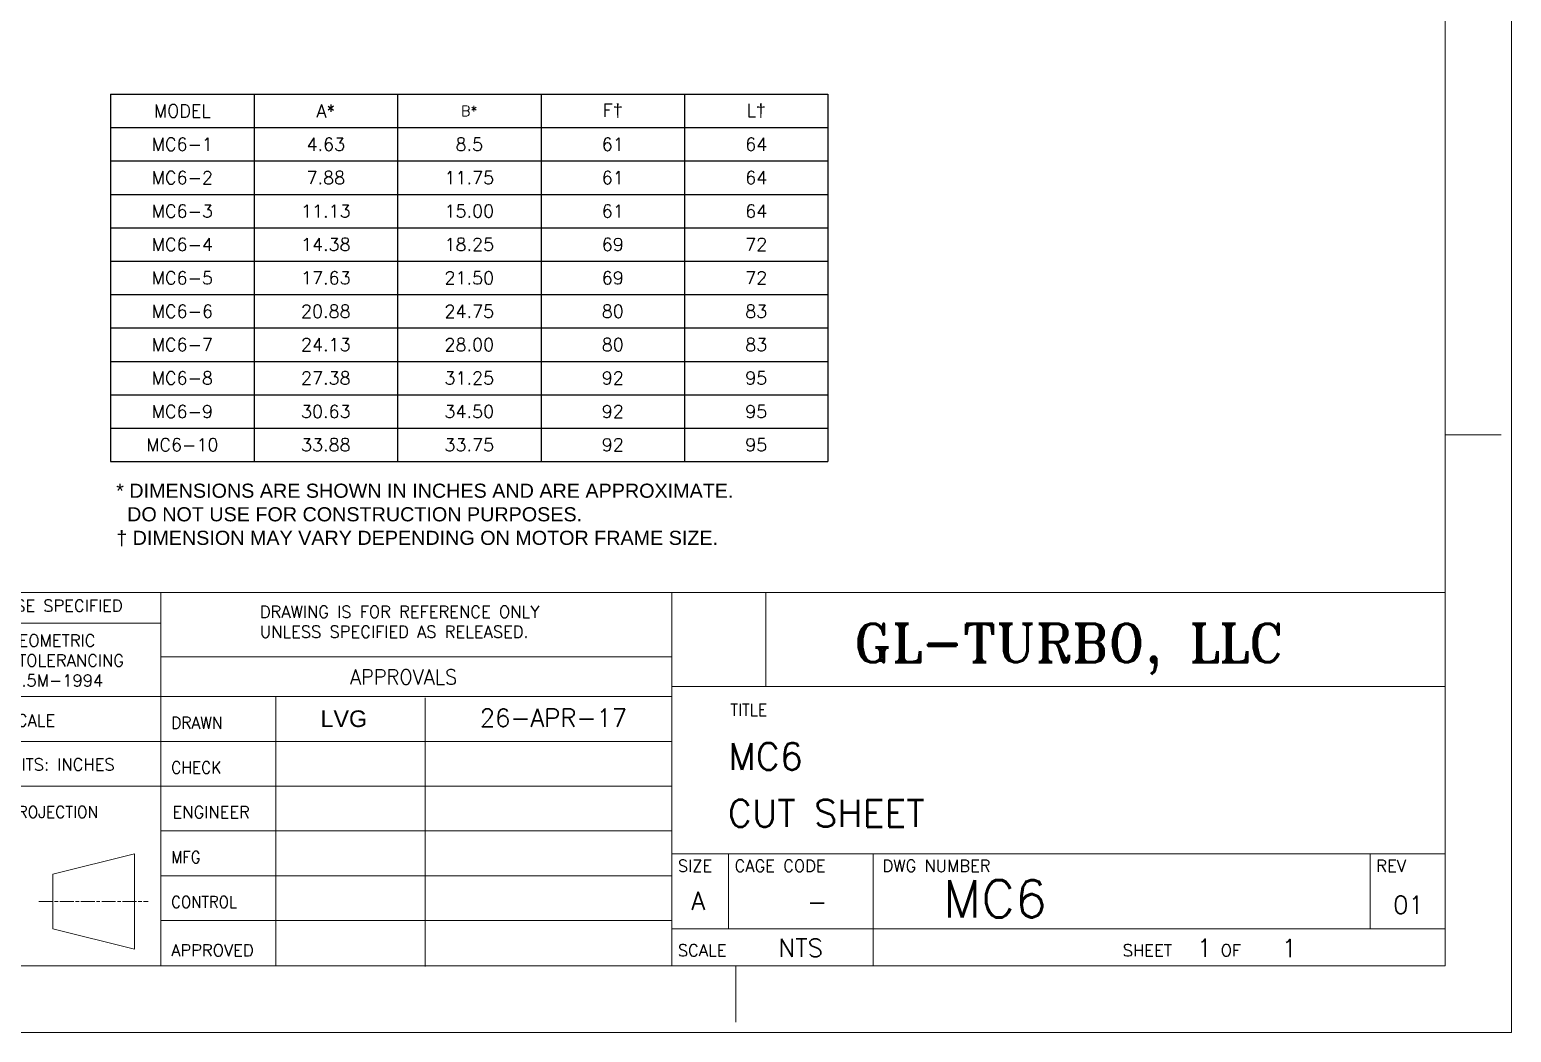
# Model space of a CAD drawing. Header units: inches. Extents: x -48 to 250, y -21 to 207.
# Drawn here: x 109 to 249.9, y -20.5 to 74.8 of the extents above; entities that cross this region are included whole.
import ezdxf
from ezdxf.enums import TextEntityAlignment as Align

# ---------------------------------------------------------------- set-up
doc = ezdxf.new("R2010")
doc.units = ezdxf.units.IN
doc.header["$MEASUREMENT"] = 0
doc.linetypes.add('CHAIN', pattern=[0.7087, 0.4724, -0.0591, 0.1181, -0.0591])
doc.layers.add('Title Block', color=7, linetype='Continuous')
doc.styles.add('ACANSTS', font='romans.shx', dxfattribs={"height": 1})
doc.styles.add('Roman', font='romans')
doc.styles.add('ROMANS', font='romant.shx', dxfattribs={"height": 3.5})
doc.styles.get("Standard").update_dxf_attribs({"font": 'arial.ttf'})

# ---------------------------------------------------------------- blocks, each defined once
blk = doc.blocks.new('LONE STAR BLOWER TITLE BLOCK (SIZE A)')
at = {"lineweight": 15}
for p, q in [((17.3, 2.604), (17.3, 3.312)), ((17.3, 3.312), (18.009, 3.312)), ((18.009, 2.604), (18.009, 3.312)), ((18.009, 2.604), (17.3, 2.604))]:
    blk.add_line(p, q, dxfattribs=at)
at = {"layer": 'Title Block', "lineweight": 15}
for p, q in [((23.625, 0), (23.625, 18)), ((23.125, 0.5), (23.125, 17.5)), ((23.125, 4.5), (23.547, 4.5)), ((23.125, 3.312), (7.945, 3.312)), ((23.125, 3.312), (9.093, 3.312)), ((13.449, 3.312), (13.449, 0.5)), ((17.3, 0.5), (17.3, 3.312)), ((23.125, 0.5), (23.125, 3.312)), ((13.449, 3.083), (7.945, 3.083)), ((17.3, 2.829), (13.449, 2.829)), ((23.125, 2.604), (17.3, 2.604)), ((17.3, 2.529), (11.24, 2.529)), ((14.316, 0.5), (14.316, 2.525)), ((15.442, 0.496), (15.442, 2.521)), ((17.3, 2.192), (7.945, 2.192)), ((17.3, 1.854), (7.945, 1.854)), ((17.3, 1.517), (13.449, 1.517)), ((12.635, 1.191), (13.252, 1.345)), ((13.252, 1.345), (13.252, 0.626)), ((23.125, 1.344), (17.3, 1.344)), ((17.727, 1.344), (17.727, 0.781)), ((18.816, 1.344), (18.816, 0.5)), ((22.562, 1.344), (22.562, 0.781)), ((12.635, 0.78), (12.635, 1.191)), ((17.3, 1.179), (13.449, 1.179)), ((17.3, 0.842), (13.449, 0.842)), ((13.252, 0.626), (12.635, 0.78)), ((23.125, 0.781), (17.3, 0.781)), ((0.5, 0.5), (23.125, 0.5)), ((15.025, 0.5), (23.125, 0.5)), ((17.781, 0.078), (17.781, 0.5)), ((0, 0), (23.625, 0))]:
    blk.add_line(p, q, dxfattribs=at)
at = {"layer": 'Title Block', "linetype": 'CHAIN', "lineweight": 15, "ltscale": 0.22211}
blk.add_line((12.532, 0.986), (13.355, 0.986), dxfattribs=at)
at = {"layer": 'Title Block', "lineweight": 15, "style": 'ACANSTS'}
for s, height, width, p in [('APPROVALS', 0.1125, 0.951562, (14.875, 2.621)), ('TITLE', 0.09, 0.942857, (17.741, 2.384)), ('DRAWN', 0.09, 0.942857, (13.528, 2.287)), ('THIRD ANGLE PROJECTION', 0.09, 0.942857, (11.505, 1.615))]:
    blk.add_text(s, height=height, dxfattribs=dict(at, width=width)).set_placement(p)
for s, width, p in [('CHECK', 0.942857, (13.528, 1.995)), ('MFG', 0.90932, (13.528, 1.32)), ('CONTROL', 0.90932, (13.528, 0.982))]:
    blk.add_text(s, height=0.09, dxfattribs=dict(at, width=width)).set_placement(p, align=Align.MIDDLE_LEFT)
for s, p in [('ENGINEER', (13.538, 1.658)), ('APPROVED', (13.528, 0.618)), ('SCALE', (17.345, 0.618)), ('SHEET     OF', (20.697, 0.618))]:
    blk.add_text(s, height=0.09, dxfattribs=at).set_placement(p, align=Align.MIDDLE_LEFT)
for s, height, p in [('SIZE', 0.09, (17.345, 1.209)), ('CAGE CODE', 0.09, (17.772, 1.209)), ('DWG NUMBER', 0.09, (18.887, 1.209)), ('REV', 0.09, (22.607, 1.209)), ('A', 0.135, (17.447, 0.923))]:
    blk.add_text(s, height=height, dxfattribs=at).set_placement(p)
at = {"layer": 'Title Block', "lineweight": 15, "char_height": 0.09, "attachment_point": 1, "style": 'Roman'}
for s, width, insert in [('UNLESS OTHERWISE SPECIFIED', 2.30106, (11.318, 3.259)), ('DRAWING IS FOR REFERENCE ONLY UNLESS SPECIFIED AS RELEASED.', 2.82099, (14.196, 3.213)), ('\\pi0.31689;INTERPRET GEOMETRIC \\P\\pi0.02332;DIMENSIONING & TOLERANCING \\P\\pi0.21404;PER ASME Y14.5M-1994', 2.12521, (11.29, 2.996)), ('DO NOT SCALE', 2.30106, (11.767, 2.395)), ('DIMENSIONAL UNITS: INCHES', 2.30106, (11.393, 2.063))]:
    blk.add_mtext_dynamic_manual_height_columns(s, width=width, gutter_width=1.25, heights=[0], dxfattribs=dict(at, insert=insert))
at = {"layer": 'Title Block', "lineweight": 5, "insert": (18.672, 3.078), "char_height": 4.0651, "width": 5.50749, "attachment_point": 1, "style": 'ROMANS'}
blk.add_mtext('{\\H0.07143x;GL-TURBO, LLC}', dxfattribs=at)
at = {"layer": 'Title Block', "lineweight": 15, "style": 'ACANSTS'}
for tag, p, height in [('DRAWN_BY', (14.369, 2.285), 0.135), ('DRAWN_DATE', (15.515, 2.294), 0.135), ('DRAWING_SUBTITLE', (17.513, 1.977), 0.203), ('CHECKED_BY', (14.391, 1.94), 0.135), ('CHECK_DATE', (15.496, 1.94), 0.135), ('ENGINEER', (14.385, 1.608), 0.135), ('ENG_DATE', (15.487, 1.603), 0.135), ('DRAWING_SUBTITLE', (17.511, 1.549), 0.203), ('MANUFACTURING', (14.381, 1.271), 0.135), ('MFG_DATE', (15.488, 1.27), 0.135), ('CONTROL', (14.381, 0.933), 0.135), ('CONTROL_DATE', (15.488, 0.932), 0.135), ('CAGE_CODE', (17.727, 0.916), 0.135), ('MODEL_FILE_NAME', (8.295, 0.611), 0.135), ('APPROVED_BY', (14.37, 0.568), 0.135), ('APPROVAL_DATE', (15.48, 0.562), 0.135)]:
    blk.add_attdef(tag, p, '', height=height, dxfattribs=at)
at = {"layer": 'Title Block', "lineweight": 15, "style": 'Roman', "flags": 8}
for tag, height, p in [('DWG_NUMBER', 0.281, (18.91, 1.147)), ('SCALE', 0.135, (17.903, 0.704)), ('SHEETNUMBER', 0.135, (21.256, 0.704)), ('TOTA_SHEETS', 0.135, (21.894, 0.702))]:
    blk.add_attdef(tag, text='', height=height, dxfattribs=at).set_placement(p, align=Align.TOP_LEFT)
at = {"layer": 'Title Block', "lineweight": 15, "style": 'ACANSTS'}
blk.add_attdef('REVISION', text='', height=0.135, dxfattribs=at).set_placement((22.849, 0.893), align=Align.CENTER)
blk = doc.blocks.new('*T71')
at = {"layer": 'Title Block', "color": 0, "linetype": 'ByBlock', "lineweight": -2, "transparency": 16777216}
for p, q in [((0, 0), (68.24, 0)), ((0, 0), (0, -34.94)), ((13.65, 0), (13.65, -34.94)), ((27.3, 0), (27.3, -34.94)), ((40.95, 0), (40.95, -34.94)), ((54.6, 0), (54.6, -34.94)), ((68.24, 0), (68.24, -34.94)), ((0, -3.18), (68.24, -3.18)), ((0, -6.35), (68.24, -6.35)), ((0, -9.53), (68.24, -9.53)), ((0, -12.71), (68.24, -12.71)), ((0, -15.88), (68.24, -15.88)), ((0, -19.06), (68.24, -19.06)), ((0, -22.23), (68.24, -22.23)), ((0, -25.41), (68.24, -25.41)), ((0, -28.59), (68.24, -28.59)), ((0, -31.76), (68.24, -31.76)), ((0, -34.94), (68.24, -34.94))]:
    blk.add_line(p, q, dxfattribs=at)
at = {"layer": 'Title Block', "color": 0, "lineweight": 5, "transparency": 16777216, "attachment_point": 5, "style": 'Roman'}
for s, insert, char_height, width in [('MODEL', (6.82, -1.59), 1.225, 12.7629), ('A*', (20.47, -1.59), 1.225, 12.7629), ('B*', (34.12, -1.59), 0.984, 12.7629), ('F{\\fArial|b0|i0|c0|p34;†}', (47.77, -1.59), 1.225, 12.7629), ('L{\\fArial|b0|i0|c0|p34;†}', (61.42, -1.59), 1.225, 12.7629), ('MC6-1', (6.82, -4.76), 1.225, 12.7629), ('4.63', (20.47, -4.76), 1.225, 12.7629), ('8.5', (34.12, -4.76), 1.225, 12.5857), ('61', (47.77, -4.76), 1.225, 12.7629), ('64', (61.42, -4.76), 1.225, 12.7629), ('MC6-2', (6.82, -7.94), 1.225, 12.7629), ('7.88', (20.47, -7.94), 1.225, 12.7629), ('11.75', (34.12, -7.94), 1.225, 12.5857), ('61', (47.77, -7.94), 1.225, 12.7629), ('64', (61.42, -7.94), 1.225, 12.7629), ('MC6-3', (6.82, -11.12), 1.225, 12.7629), ('11.13', (20.47, -11.12), 1.225, 12.7629), ('15.00', (34.12, -11.12), 1.225, 12.5857), ('61', (47.77, -11.12), 1.225, 12.7629), ('64', (61.42, -11.12), 1.225, 12.7629), ('MC6-4', (6.82, -14.29), 1.225, 12.7629), ('14.38', (20.47, -14.29), 1.225, 12.7629), ('18.25', (34.12, -14.29), 1.225, 12.5857), ('69', (47.77, -14.29), 1.225, 12.7629), ('72', (61.42, -14.29), 1.225, 12.7629), ('MC6-5', (6.82, -17.47), 1.225, 12.7629), ('17.63', (20.47, -17.47), 1.225, 12.7629), ('21.50', (34.12, -17.47), 1.225, 12.5857), ('69', (47.77, -17.47), 1.225, 12.7629), ('72', (61.42, -17.47), 1.225, 12.7629), ('MC6-6', (6.82, -20.65), 1.225, 12.7629), ('20.88', (20.47, -20.65), 1.225, 12.7629), ('24.75', (34.12, -20.65), 1.225, 12.5857), ('80', (47.77, -20.65), 1.225, 12.7629), ('83', (61.42, -20.65), 1.225, 12.7629), ('MC6-7', (6.82, -23.82), 1.225, 12.7629), ('24.13', (20.47, -23.82), 1.225, 12.7629), ('28.00', (34.12, -23.82), 1.225, 12.5857), ('80', (47.77, -23.82), 1.225, 12.7629), ('83', (61.42, -23.82), 1.225, 12.7629), ('MC6-8', (6.82, -27), 1.225, 12.7629), ('27.38', (20.47, -27), 1.225, 12.7629), ('31.25', (34.12, -27), 1.225, 12.5857), ('92', (47.77, -27), 1.225, 12.7629), ('95', (61.42, -27), 1.225, 12.7629), ('MC6-9', (6.82, -30.18), 1.225, 12.7629), ('30.63', (20.47, -30.18), 1.225, 12.7629), ('34.50', (34.12, -30.18), 1.225, 12.5857), ('92', (47.77, -30.18), 1.225, 12.7629), ('95', (61.42, -30.18), 1.225, 12.7629), ('MC6-10', (6.82, -33.35), 1.225, 12.7629), ('33.88', (20.47, -33.35), 1.225, 12.7629), ('33.75', (34.12, -33.35), 1.225, 12.5857), ('92', (47.77, -33.35), 1.225, 12.7629), ('95', (61.42, -33.35), 1.225, 12.7629)]:
    blk.add_mtext(s, dxfattribs=dict(at, insert=insert, char_height=char_height, width=width))

msp = doc.modelspace()

# ---------------------------------------------------------------- block references
ref = msp.add_blockref('LONE STAR BLOWER TITLE BLOCK (SIZE A)', (-48.393, -20.549), dxfattribs=dict(xscale=12.62788581092365, yscale=12.62788581092365, zscale=12.62788581092365))
ref.add_attrib('SHEETNUMBER', '1', dxfattribs={"layer": 'Title Block', "lineweight": 15, "height": 1.705, "style": 'Roman'}).set_placement((220.02, -11.658), align=Align.TOP_LEFT)
ref.add_attrib('SCALE', 'NTS', dxfattribs={"layer": 'Title Block', "lineweight": 15, "height": 1.7048, "style": 'Roman'}).set_placement((180.216, -11.658), align=Align.TOP_LEFT)
ref.add_attrib('DWG_NUMBER', 'MC6', dxfattribs={"layer": 'Title Block', "lineweight": 15, "height": 3.5516, "style": 'Roman'}).set_placement((195.863, -6.059), align=Align.TOP_LEFT)
ref.add_attrib('DRAWING_SUBTITLE', 'MC6', (175.418, 4.414), dxfattribs={"layer": 'Title Block', "lineweight": 15, "height": 2.5571, "style": 'ACANSTS'})
ref.add_attrib('CAGE_CODE', '   -', (179.128, -8.979), dxfattribs={"layer": 'Title Block', "lineweight": 15, "height": 1.7048, "style": 'ACANSTS'})
ref.add_attrib('REVISION', '01', dxfattribs={"layer": 'Title Block', "lineweight": 15, "height": 1.7048, "style": 'ACANSTS'}).set_placement((240.148, -9.269), align=Align.CENTER)
ref.add_attrib('DRAWN_DATE', '26-APR-17', (151.792, 8.521), dxfattribs={"layer": 'Title Block', "lineweight": 15, "height": 1.7048, "style": 'ACANSTS'})
ref.add_attrib('DRAWING_SUBTITLE', 'CUT SHEET', (175.387, -0.984), dxfattribs={"layer": 'Title Block', "lineweight": 15, "height": 2.5571, "style": 'ACANSTS'})
ref.add_attrib('TOTA_SHEETS', '1', dxfattribs={"layer": 'Title Block', "lineweight": 15, "height": 1.705, "style": 'Roman'}).set_placement((228.081, -11.69), align=Align.TOP_LEFT)
msp.add_blockref('*T71', (116.677, 68.687))

# ---------------------------------------------------------------- texts
at = {"lineweight": 5, "insert": (117.203, 31.643), "char_height": 1.344, "attachment_point": 1}
msp.add_mtext_dynamic_manual_height_columns('* DIMENSIONS ARE SHOWN IN INCHES AND ARE APPROXIMATE. \\P  DO NOT USE FOR CONSTRUCTION PURPOSES.\\P† DIMENSION MAY VARY DEPENDING ON MOTOR FRAME SIZE.', width=102.42754, gutter_width=1, heights=[0], dxfattribs=at)
at = {"insert": (136.649, 10.076), "char_height": 1.5831, "attachment_point": 1}
msp.add_mtext_dynamic_manual_height_columns('LVG', width=14.2133, gutter_width=1, heights=[0], dxfattribs=at)

doc.saveas('drawing.dxf')
